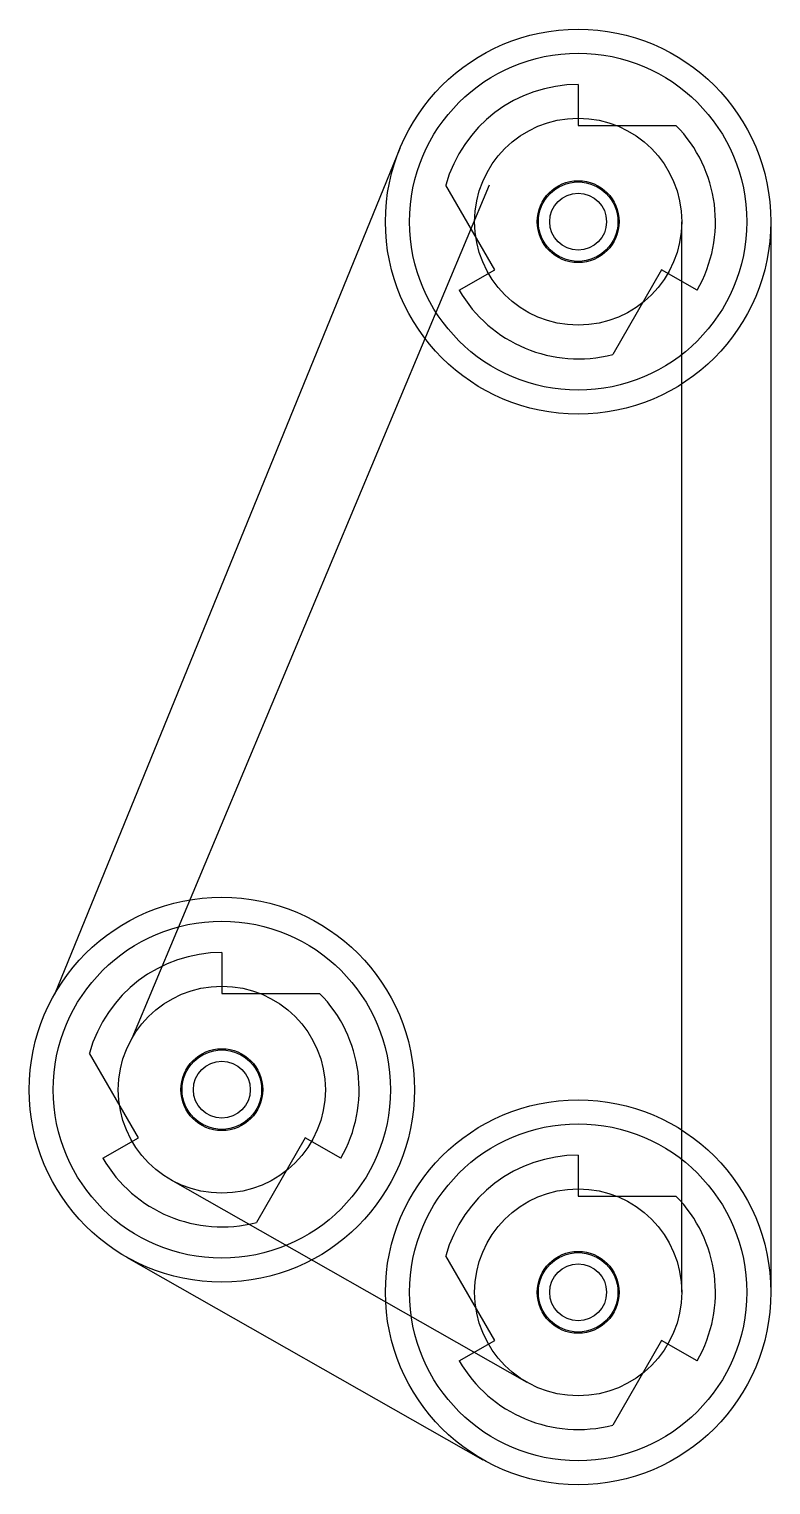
# Model space of a CAD drawing. Extents: x 16.34 to 17.88, y 15.92 to 18.95.
import ezdxf

# ---------------------------------------------------------------- set-up
doc = ezdxf.new("R2010")
doc.units = 0
doc.header["$LTSCALE"] = 5
doc.header["$MEASUREMENT"] = 0
for name, color, linetype in [('Z0_BOTCOMP', 4, 'Continuous'), ('Z0_CUT500', 4, 'Continuous'), ('Z0_RUBBER', 2, 'Continuous'), ('Z0_TOPCOMP', 6, 'Continuous')]:
    doc.layers.add(name, color=color, linetype=linetype)

msp = doc.modelspace()

# ---------------------------------------------------------------- linework, layer by layer
at = {"layer": 'Z0_BOTCOMP', "color": 4, "linetype": 'Continuous', "lineweight": 25}
for p, q in [((17.475, 18.8324), (17.475, 18.7474)), ((17.475, 18.7474), (17.678, 18.7474)), ((17.3018, 18.4474), (17.2003, 18.6233)), ((17.2282, 18.4049), (17.3018, 18.4474)), ((17.6482, 18.4474), (17.5467, 18.2716)), ((17.7218, 18.4049), (17.6482, 18.4474)), ((16.7354, 17.0291), (16.7354, 16.9441)), ((16.7354, 16.9441), (16.9385, 16.9441)), ((16.5622, 16.6441), (16.4607, 16.8199)), ((16.4886, 16.6016), (16.5622, 16.6441)), ((16.9086, 16.6441), (16.8071, 16.4682)), ((16.9822, 16.6016), (16.9086, 16.6441)), ((17.475, 16.6081), (17.475, 16.5231)), ((17.475, 16.5231), (17.678, 16.5231)), ((17.3018, 16.2231), (17.2003, 16.3989)), ((17.2282, 16.1806), (17.3018, 16.2231)), ((17.6482, 16.2231), (17.5467, 16.0472)), ((17.7218, 16.1806), (17.6482, 16.2231))]:
    msp.add_line(p, q, dxfattribs=at)
for centre, radius in [((17.475, 18.5474), 0.085), ((17.475, 18.5474), 0.059), ((16.7354, 16.7441), 0.085), ((16.7354, 16.7441), 0.059), ((17.475, 16.3231), 0.085), ((17.475, 16.3231), 0.059)]:
    msp.add_circle(centre, radius, dxfattribs=at)
for centre, start, end in [((17.475, 18.5474), 90, 164.5679), ((17.475, 18.5474), -30, 44.5679), ((17.475, 18.5474), -150, -75.4321), ((16.7354, 16.7441), 90, 164.5679), ((16.7354, 16.7441), -30, 44.5679), ((17.475, 16.3231), 90, 164.5679), ((16.7354, 16.7441), -150, -75.4321), ((17.475, 16.3231), -30, 44.5679), ((17.475, 16.3231), -150, -75.4321)]:
    msp.add_arc(centre, 0.285, start, end, dxfattribs=at)
at = {"layer": 'Z0_CUT500', "color": 5, "linetype": 'Continuous', "lineweight": 25}
for centre in [(17.475, 18.5474), (16.7354, 16.7441), (17.475, 16.3231)]:
    msp.add_circle(centre, 0.0825, dxfattribs=at)
at = {"layer": 'Z0_RUBBER', "color": 2, "linetype": 'Continuous', "lineweight": 25}
for p, q in [((17.1049, 18.6992), (16.3878, 16.942)), ((17.29, 18.6233), (16.5486, 16.8504)), ((17.69, 16.3231), (17.69, 18.5474)), ((17.875, 18.5474), (17.875, 16.3231)), ((16.6291, 16.5572), (17.3686, 16.1362)), ((16.5375, 16.3964), (17.2771, 15.9754))]:
    msp.add_line(p, q, dxfattribs=at)
for centre, radius in [((17.475, 18.5474), 0.4), ((17.475, 18.5474), 0.215), ((16.7354, 16.7441), 0.4), ((16.7354, 16.7441), 0.215), ((17.475, 16.3231), 0.4), ((17.475, 16.3231), 0.215)]:
    msp.add_circle(centre, radius, dxfattribs=at)
at = {"layer": 'Z0_TOPCOMP', "color": 6, "linetype": 'Continuous', "lineweight": 25}
for centre in [(17.475, 18.5474), (16.7354, 16.7441), (17.475, 16.3231)]:
    msp.add_circle(centre, 0.35, dxfattribs=at)

doc.saveas('drawing.dxf')
